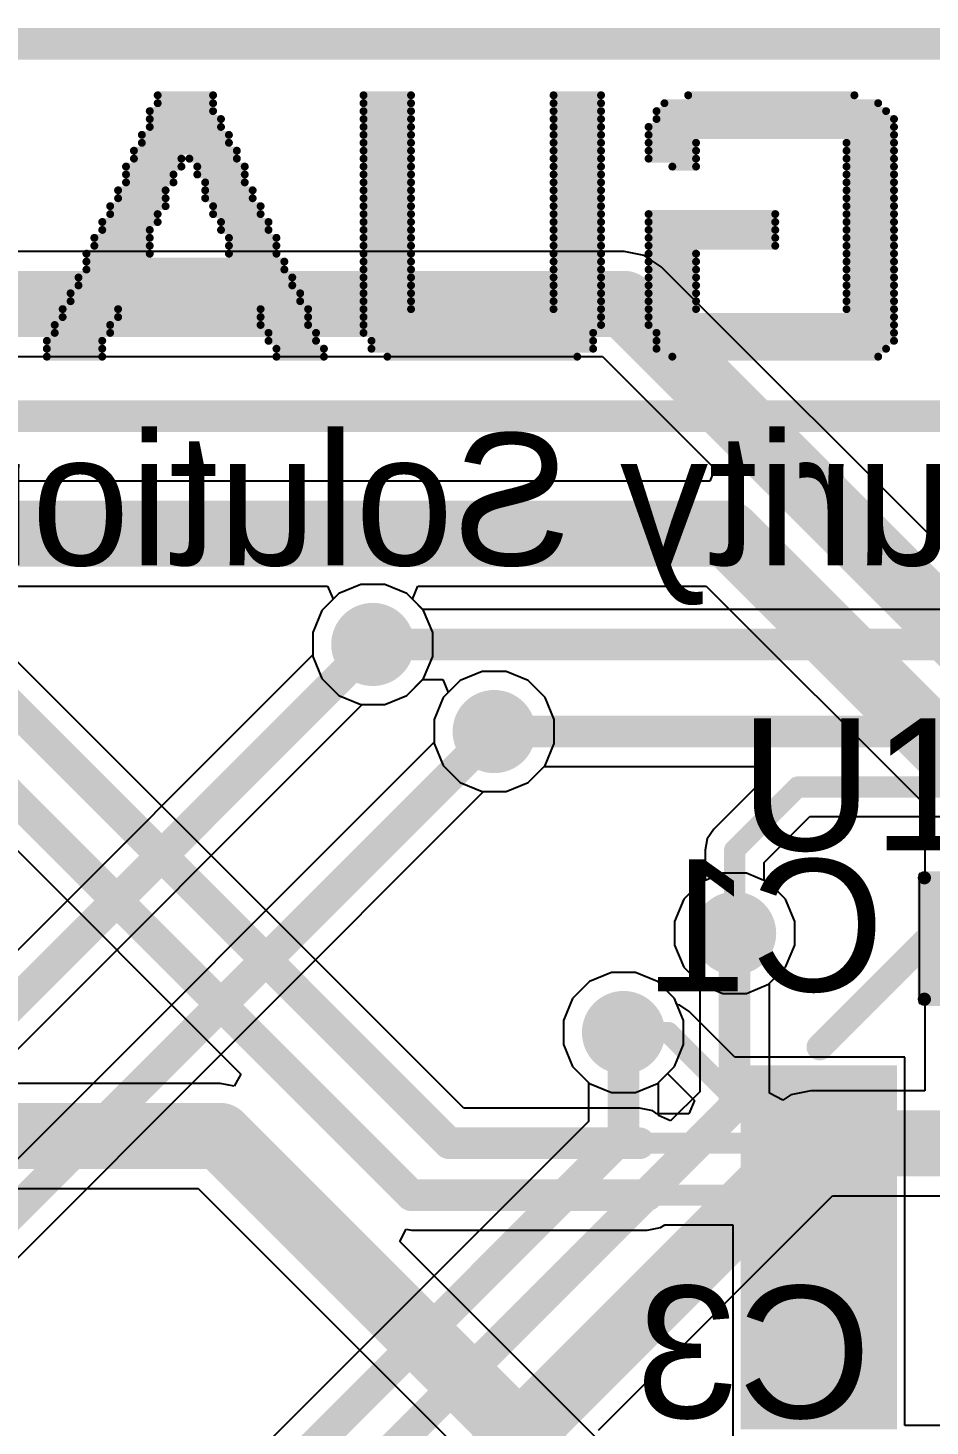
# Model space of a CAD drawing. Header units: millimetres. Extents: x -0.34 to 3.69, y -0.26 to 2.67.
# Drawn here: x 0.825 to 1.167, y 0.975 to 1.504 of the extents above; entities that cross this region are included whole.
import ezdxf

# ---------------------------------------------------------------- set-up
doc = ezdxf.new("R2010")
doc.units = ezdxf.units.MM
doc.header["$MEASUREMENT"] = 0
for name, color, linetype in [('BottomLayer', 5, 'Continuous'), ('BottomOverlay', 54, 'Continuous'), ('BottomPaste', 16, 'Continuous'), ('BottomSolder', 6, 'Continuous'), ('TopLayer', 1, 'Continuous'), ('TopOverlay', 2, 'Continuous'), ('TopPaste', 8, 'Continuous'), ('TopSolder', 216, 'Continuous'), ('ViaHoleLayer', 16, 'Continuous')]:
    doc.layers.add(name, color=color, linetype=linetype)
doc.styles.add('Agency FB', font='', dxfattribs={"height": 0.2})
doc.styles.add('Arial', font='', dxfattribs={"height": 0.2})
doc.styles.get('Agency FB').set_extended_font_data('Agency FB')
doc.styles.get('Arial').set_extended_font_data('Arial')

# ---------------------------------------------------------------- blocks, each defined once
blk = doc.blocks.new('STM32F070C6T6TR_43')
at = {"layer": 'TopLayer'}
for points in [[(-0.01575, 0.19094), (-0.00394, 0.19094), (-0.00394, 0.13976), (-0.01575, 0.13976)], [(0.00394, 0.19094), (0.01575, 0.19094), (0.01575, 0.13976), (0.00394, 0.13976)], [(0.02362, 0.19094), (0.03543, 0.19094), (0.03543, 0.13976), (0.02362, 0.13976)], [(0.04331, 0.19094), (0.05512, 0.19094), (0.05512, 0.13976), (0.04331, 0.13976)], [(0.06299, 0.19094), (0.0748, 0.19094), (0.0748, 0.13976), (0.06299, 0.13976)], [(0.08268, 0.19094), (0.09449, 0.19094), (0.09449, 0.13976), (0.08268, 0.13976)], [(0.10236, 0.19094), (0.11417, 0.19094), (0.11417, 0.13976), (0.10236, 0.13976)]]:
    blk.add_hatch(color=1, dxfattribs=at).paths.add_polyline_path(points)
at = {"layer": 'TopPaste'}
for points in [[(-0.01575, 0.19094), (-0.00394, 0.19094), (-0.00394, 0.13976), (-0.01575, 0.13976)], [(0.00394, 0.19094), (0.01575, 0.19094), (0.01575, 0.13976), (0.00394, 0.13976)], [(0.02362, 0.19094), (0.03543, 0.19094), (0.03543, 0.13976), (0.02362, 0.13976)], [(0.04331, 0.19094), (0.05512, 0.19094), (0.05512, 0.13976), (0.04331, 0.13976)], [(0.06299, 0.19094), (0.0748, 0.19094), (0.0748, 0.13976), (0.06299, 0.13976)], [(0.08268, 0.19094), (0.09449, 0.19094), (0.09449, 0.13976), (0.08268, 0.13976)], [(0.10236, 0.19094), (0.11417, 0.19094), (0.11417, 0.13976), (0.10236, 0.13976)]]:
    blk.add_hatch(color=8, dxfattribs=at).paths.add_polyline_path(points)
at = {"layer": 'TopSolder'}
for points in [[(-0.01975, 0.19494), (0.00006, 0.19494), (0.00006, 0.13576), (-0.01975, 0.13576)], [(-0.00006, 0.19494), (0.01975, 0.19494), (0.01975, 0.13576), (-0.00006, 0.13576)], [(0.01962, 0.19494), (0.03943, 0.19494), (0.03943, 0.13576), (0.01962, 0.13576)], [(0.03931, 0.19494), (0.05912, 0.19494), (0.05912, 0.13576), (0.03931, 0.13576)], [(0.05899, 0.19494), (0.0788, 0.19494), (0.0788, 0.13576), (0.05899, 0.13576)], [(0.07868, 0.19494), (0.09849, 0.19494), (0.09849, 0.13576), (0.07868, 0.13576)], [(0.09836, 0.19494), (0.11817, 0.19494), (0.11817, 0.13576), (0.09836, 0.13576)]]:
    blk.add_hatch(color=216, dxfattribs=at).paths.add_polyline_path(points)
at = {"layer": 'TopOverlay', "const_width": 0.01}
blk.add_lwpolyline([(0.125, 0.165), (0.165, 0.125)], dxfattribs=at)
at = {"layer": 'TopOverlay', "const_width": 0.005}
for points in [[(0.1225, 0.165, 1), (0.1275, 0.165, 1)], [(0.1625, 0.125, 1), (0.1675, 0.125, 1)]]:
    blk.add_lwpolyline(points, format="xyb", close=True, dxfattribs=at)
blk = doc.blocks.new('C__0603_B_67')
at = {"layer": 'BottomLayer'}
for points in [[(-0.015, 0.0175), (-0.015, -0.0175), (-0.045, -0.0175), (-0.045, 0.0175)], [(0.045, 0.0175), (0.045, -0.0175), (0.015, -0.0175), (0.015, 0.0175)]]:
    blk.add_hatch(color=5, dxfattribs=at).paths.add_polyline_path(points)
at = {"layer": 'BottomPaste'}
for points in [[(-0.015, 0.0175), (-0.015, -0.0175), (-0.045, -0.0175), (-0.045, 0.0175)], [(0.045, 0.0175), (0.045, -0.0175), (0.015, -0.0175), (0.015, 0.0175)]]:
    blk.add_hatch(color=16, dxfattribs=at).paths.add_polyline_path(points)
at = {"layer": 'BottomSolder'}
for points in [[(-0.011, 0.0215), (-0.011, -0.0215), (-0.049, -0.0215), (-0.049, 0.0215)], [(0.049, 0.0215), (0.049, -0.0215), (0.011, -0.0215), (0.011, 0.0215)]]:
    blk.add_hatch(color=6, dxfattribs=at).paths.add_polyline_path(points)
at = {"layer": 'BottomOverlay', "const_width": 0.005}
for points in [[(-0.05, 0.023), (-0.05, -0.023)], [(-0.016, 0.023), (-0.05, 0.023)], [(0.05, 0.023), (0.016, 0.023)], [(0.05, 0.023), (0.05, -0.023)], [(-0.016, -0.023), (-0.05, -0.023)], [(0.05, -0.023), (0.016, -0.023)]]:
    blk.add_lwpolyline(points, dxfattribs=at)
at = {"layer": 'BottomOverlay', "const_width": 0.0025}
for points in [[(-0.05125, 0.023, 1), (-0.04875, 0.023, 1)], [(-0.05125, 0.023, 1), (-0.04875, 0.023, 1)], [(-0.01725, 0.023, 1), (-0.01475, 0.023, 1)], [(0.01475, 0.023, 1), (0.01725, 0.023, 1)], [(0.04875, 0.023, 1), (0.05125, 0.023, 1)], [(0.04875, 0.023, 1), (0.05125, 0.023, 1)], [(-0.05125, -0.023, 1), (-0.04875, -0.023, 1)], [(-0.05125, -0.023, 1), (-0.04875, -0.023, 1)], [(-0.01725, -0.023, 1), (-0.01475, -0.023, 1)], [(0.01475, -0.023, 1), (0.01725, -0.023, 1)], [(0.04875, -0.023, 1), (0.05125, -0.023, 1)], [(0.04875, -0.023, 1), (0.05125, -0.023, 1)]]:
    blk.add_lwpolyline(points, format="xyb", close=True, dxfattribs=at)

msp = doc.modelspace()

# ---------------------------------------------------------------- hatches: boundary and pattern name
at = {"layer": 'BottomLayer'}
h = msp.add_hatch(color=5, dxfattribs=at)
edge = h.paths.add_edge_path()
edge.add_arc((0.956, 1.271), 0.01575, 0, 360)
h = msp.add_hatch(color=5, dxfattribs=at)
edge = h.paths.add_edge_path()
edge.add_arc((1.002, 1.238), 0.01575, 0, 360)
h = msp.add_hatch(color=5, dxfattribs=at)
edge = h.paths.add_edge_path()
edge.add_arc((1.09311, 1.16158), 0.01575, 0, 360)
h = msp.add_hatch(color=5, dxfattribs=at)
edge = h.paths.add_edge_path()
edge.add_arc((1.051, 1.124), 0.01575, 0, 360)
at = {"layer": 'TopLayer'}
h = msp.add_hatch(color=1, dxfattribs=at)
edge = h.paths.add_edge_path()
edge.add_arc((0.956, 1.271), 0.01575, 0, 360)
h = msp.add_hatch(color=1, dxfattribs=at)
edge = h.paths.add_edge_path()
edge.add_arc((1.002, 1.238), 0.01575, 0, 360)
h = msp.add_hatch(color=1, dxfattribs=at)
edge = h.paths.add_edge_path()
edge.add_arc((1.09311, 1.16158), 0.01575, 0, 360)
h = msp.add_hatch(color=1, dxfattribs=at)
edge = h.paths.add_edge_path()
edge.add_arc((1.051, 1.124), 0.01575, 0, 360)
at = {"layer": 'ViaHoleLayer'}
h = msp.add_hatch(color=16, dxfattribs=at)
edge = h.paths.add_edge_path()
edge.add_arc((0.956, 1.271), 0.00984, 0, 360)
h = msp.add_hatch(color=16, dxfattribs=at)
edge = h.paths.add_edge_path()
edge.add_arc((1.002, 1.238), 0.00984, 0, 360)
h = msp.add_hatch(color=16, dxfattribs=at)
edge = h.paths.add_edge_path()
edge.add_arc((1.09311, 1.16158), 0.00984, 0, 360)
h = msp.add_hatch(color=16, dxfattribs=at)
edge = h.paths.add_edge_path()
edge.add_arc((1.051, 1.124), 0.00984, 0, 360)

# ---------------------------------------------------------------- linework, layer by layer
at = {"layer": 'BottomLayer'}
for p, q in [((1.05125, 1.41988), (0.28124, 1.41988)), ((1.05886, 1.41837), (1.05125, 1.41988)), ((1.06531, 1.41406), (1.05886, 1.41837)), ((1.18875, 1.29063), (1.06531, 1.41406)), ((0.273, 1.38012), (1.04302, 1.38012)), ((1.04302, 1.38012), (1.08564, 1.3375)), ((1.08564, 1.3375), (1.08372, 1.33288)), ((1.08372, 1.33288), (0.64244, 1.33288)), ((0.64244, 1.29312), (0.93888, 1.29312)), ((0.93888, 1.29312), (0.94095, 1.28812)), ((0.97105, 1.28812), (0.97312, 1.29312)), ((0.97312, 1.29312), (1.08236, 1.29312)), ((1.08236, 1.29312), (1.16512, 1.21036)), ((0.94095, 1.28812), (0.93672, 1.28389)), ((0.97528, 1.28389), (0.97105, 1.28812)), ((0.93672, 1.28389), (0.93325, 1.27552)), ((0.97875, 1.27552), (0.97528, 1.28389)), ((0.93325, 1.27552), (0.93325, 1.267)), ((0.97875, 1.26648), (0.97875, 1.27552)), ((0.93325, 1.267), (0.67051, 1.00425)), ((0.97528, 1.25811), (0.97875, 1.26648)), ((0.99748, 1.26075), (0.98911, 1.25728)), ((1.00652, 1.26075), (0.99748, 1.26075)), ((1.01489, 1.25728), (1.00652, 1.26075)), ((0.96889, 1.25172), (0.97528, 1.25811)), ((0.98911, 1.25728), (0.98272, 1.25089)), ((1.02128, 1.25089), (1.01489, 1.25728)), ((0.96052, 1.24825), (0.96889, 1.25172)), ((0.98272, 1.25089), (0.97925, 1.24252)), ((1.02475, 1.24252), (1.02128, 1.25089)), ((0.68537, 0.98163), (0.952, 1.24825)), ((0.952, 1.24825), (0.96052, 1.24825)), ((0.97925, 1.24252), (0.97925, 1.234)), ((1.02475, 1.23348), (1.02475, 1.24252)), ((0.97925, 1.234), (0.72151, 0.97625)), ((1.02128, 1.22511), (1.02475, 1.23348)), ((1.01489, 1.21872), (1.02128, 1.22511)), ((1.00652, 1.21525), (1.01489, 1.21872)), ((0.73637, 0.95363), (0.998, 1.21525)), ((0.998, 1.21525), (1.00652, 1.21525)), ((1.16512, 1.21036), (1.16512, 1.18411)), ((1.08859, 1.18433), (1.08022, 1.18087)), ((1.09764, 1.18433), (1.08859, 1.18433)), ((1.106, 1.18087), (1.09764, 1.18433)), ((1.16512, 1.18411), (1.163, 1.18411)), ((1.163, 1.18411), (1.163, 1.13511)), ((1.08022, 1.18087), (1.07383, 1.17447)), ((1.1124, 1.17447), (1.106, 1.18087)), ((1.07383, 1.17447), (1.07036, 1.16611)), ((1.11586, 1.16611), (1.1124, 1.17447)), ((1.07036, 1.16611), (1.07036, 1.15706)), ((1.11586, 1.15706), (1.11586, 1.16611)), ((1.07036, 1.15706), (1.07383, 1.1487)), ((1.1124, 1.1487), (1.11586, 1.15706)), ((1.04648, 1.14675), (1.03811, 1.14328)), ((1.05552, 1.14675), (1.04648, 1.14675)), ((1.06389, 1.14328), (1.05552, 1.14675)), ((1.07383, 1.1487), (1.07986, 1.14267)), ((1.10636, 1.14267), (1.1124, 1.1487)), ((1.03811, 1.14328), (1.03172, 1.13689)), ((1.07028, 1.13689), (1.06389, 1.14328)), ((1.07986, 1.14267), (1.07986, 1.1016)), ((1.10636, 1.10102), (1.10636, 1.14267)), ((1.03172, 1.13689), (1.02825, 1.12852)), ((1.07375, 1.12852), (1.07028, 1.13689)), ((1.163, 1.13511), (1.16512, 1.13511)), ((1.16512, 1.13511), (1.16512, 1.10188)), ((1.02825, 1.12852), (1.02825, 1.11948)), ((1.07375, 1.11948), (1.07375, 1.12852)), ((1.02825, 1.11948), (1.03172, 1.11111)), ((1.07028, 1.11111), (1.07375, 1.11948)), ((1.03172, 1.11111), (1.03775, 1.10508)), ((1.06425, 1.10508), (1.07028, 1.11111)), ((1.03775, 1.10508), (1.03775, 1.09036)), ((1.06425, 1.09253), (1.06425, 1.10508)), ((1.07986, 1.1016), (1.06887, 1.09062)), ((1.122, 1.10188), (1.11439, 1.10037)), ((1.16512, 1.10188), (1.122, 1.10188)), ((1.11136, 1.09835), (1.10636, 1.10102)), ((1.11439, 1.10037), (1.11136, 1.09835)), ((1.06887, 1.09062), (1.06425, 1.09253)), ((1.03775, 1.09036), (0.76113, 0.81375)), ((1.04148, 0.97336), (1.13024, 1.06212)), ((1.13024, 1.06212), (1.18956, 1.06212))]:
    msp.add_line(p, q, dxfattribs=at)
for points, const_width in [([(0.273, 1.4), (1.05125, 1.4)], 0.025), ([(1.05125, 1.4), (1.245, 1.20625)], 0.025), ([(0.631, 1.313), (1.0906, 1.313)], 0.025), ([(1.0906, 1.313), (1.185, 1.2186)], 0.025), ([(0.676, 0.991), (0.956, 1.271)], 0.012), ([(0.727, 0.963), (1.002, 1.238)], 0.012), ([(1.09311, 1.09611), (1.09311, 1.16158)], 0.012), ([(1.051, 1.08487), (1.051, 1.124)], 0.012), ([(0.812, 0.815), (1.09311, 1.09611)], 0.012), ([(0.761, 0.79487), (1.051, 1.08487)], 0.012), ([(0.862, 0.822), (1.122, 1.082)], 0.025), ([(1.122, 1.082), (1.201, 1.082)], 0.025)]:
    msp.add_lwpolyline(points, dxfattribs=dict(at, const_width=const_width))
for points, const_width in [([(1.045, 1.4, 1), (1.0575, 1.4, 1)], 0.0125), ([(1.045, 1.4, 1), (1.0575, 1.4, 1)], 0.0125), ([(1.08435, 1.313, 1), (1.09685, 1.313, 1)], 0.0125), ([(1.08435, 1.313, 1), (1.09685, 1.313, 1)], 0.0125), ([(0.953, 1.271, 1), (0.959, 1.271, 1)], 0.006), ([(0.999, 1.238, 1), (1.005, 1.238, 1)], 0.006), ([(1.09011, 1.16158, 1), (1.09611, 1.16158, 1)], 0.006), ([(1.048, 1.124, 1), (1.054, 1.124, 1)], 0.006), ([(1.09011, 1.09611, 1), (1.09611, 1.09611, 1)], 0.006), ([(1.09011, 1.09611, 1), (1.09611, 1.09611, 1)], 0.006), ([(1.048, 1.08487, 1), (1.054, 1.08487, 1)], 0.006), ([(1.048, 1.08487, 1), (1.054, 1.08487, 1)], 0.006), ([(1.11575, 1.082, 1), (1.12825, 1.082, 1)], 0.0125), ([(1.11575, 1.082, 1), (1.12825, 1.082, 1)], 0.0125)]:
    msp.add_lwpolyline(points, format="xyb", close=True, dxfattribs=dict(at, const_width=const_width))
at = {"layer": 'BottomOverlay', "const_width": 0.003}
for points in [[(0.6075, 1.503), (1.2135, 1.503)], [(0.6075, 1.5), (1.2105, 1.5)], [(0.6075, 1.497), (1.2105, 1.497)], [(0.6075, 1.494), (1.2075, 1.494)], [(0.8745, 1.479), (0.8955, 1.479)], [(0.8745, 1.476), (0.8955, 1.476)], [(0.9525, 1.479), (0.9705, 1.479)], [(0.9525, 1.476), (0.9705, 1.476)], [(1.0245, 1.479), (1.0425, 1.479)], [(1.0245, 1.476), (1.0425, 1.476)], [(1.0665, 1.476), (1.1475, 1.476)], [(1.0755, 1.479), (1.1385, 1.479)], [(0.8715, 1.473), (0.8955, 1.473)], [(0.9525, 1.473), (0.9705, 1.473)], [(1.0245, 1.473), (1.0425, 1.473)], [(1.0635, 1.473), (1.1505, 1.473)], [(0.8715, 1.47), (0.8985, 1.47)], [(0.8715, 1.467), (0.8985, 1.467)], [(0.9525, 1.47), (0.9705, 1.47)], [(0.9525, 1.467), (0.9705, 1.467)], [(1.0245, 1.47), (1.0425, 1.47)], [(1.0245, 1.467), (1.0425, 1.467)], [(1.0605, 1.467), (1.1535, 1.467)], [(1.0635, 1.47), (1.1535, 1.47)], [(0.8685, 1.464), (0.9015, 1.464)], [(0.8685, 1.461), (0.9015, 1.461)], [(0.9525, 1.464), (0.9705, 1.464)], [(0.9525, 1.461), (0.9705, 1.461)], [(1.0245, 1.464), (1.0425, 1.464)], [(1.0245, 1.461), (1.0425, 1.461)], [(1.0605, 1.464), (1.1535, 1.464)], [(1.0605, 1.461), (1.0785, 1.461)], [(1.1355, 1.461), (1.1535, 1.461)], [(0.8655, 1.458), (0.9045, 1.458)], [(0.8655, 1.455), (0.8835, 1.455)], [(0.8865, 1.455), (0.9045, 1.455)], [(0.9525, 1.458), (0.9705, 1.458)], [(0.9525, 1.455), (0.9705, 1.455)], [(1.0245, 1.458), (1.0425, 1.458)], [(1.0245, 1.455), (1.0425, 1.455)], [(1.0605, 1.458), (1.0785, 1.458)], [(1.0605, 1.455), (1.0785, 1.455)], [(1.1355, 1.458), (1.1535, 1.458)], [(1.1355, 1.455), (1.1535, 1.455)], [(0.8625, 1.452), (0.8835, 1.452)], [(0.8895, 1.452), (0.9075, 1.452)], [(0.9525, 1.452), (0.9705, 1.452)], [(1.0245, 1.452), (1.0425, 1.452)], [(1.0695, 1.452), (1.0785, 1.452)], [(1.1355, 1.452), (1.1535, 1.452)], [(0.8625, 1.449), (0.8805, 1.449)], [(0.8625, 1.446), (0.8805, 1.446)], [(0.8895, 1.449), (0.9075, 1.449)], [(0.8925, 1.446), (0.9075, 1.446)], [(0.9525, 1.449), (0.9705, 1.449)], [(0.9525, 1.446), (0.9705, 1.446)], [(1.0245, 1.449), (1.0425, 1.449)], [(1.0245, 1.446), (1.0425, 1.446)], [(1.1355, 1.449), (1.1535, 1.449)], [(1.1355, 1.446), (1.1535, 1.446)], [(0.8595, 1.443), (0.8775, 1.443)], [(0.8595, 1.44), (0.8775, 1.44)], [(0.8925, 1.443), (0.9105, 1.443)], [(0.8925, 1.44), (0.9105, 1.44)], [(0.9525, 1.443), (0.9705, 1.443)], [(0.9525, 1.44), (0.9705, 1.44)], [(1.0245, 1.443), (1.0425, 1.443)], [(1.0245, 1.44), (1.0425, 1.44)], [(1.1355, 1.443), (1.1535, 1.443)], [(1.1355, 1.44), (1.1535, 1.44)], [(0.8565, 1.437), (0.8775, 1.437)], [(0.8565, 1.434), (0.8745, 1.434)], [(0.8955, 1.437), (0.9135, 1.437)], [(0.8955, 1.434), (0.9135, 1.434)], [(0.9525, 1.437), (0.9705, 1.437)], [(0.9525, 1.434), (0.9705, 1.434)], [(1.0245, 1.437), (1.0425, 1.437)], [(1.0245, 1.434), (1.0425, 1.434)], [(1.0605, 1.434), (1.1085, 1.434)], [(1.1355, 1.437), (1.1535, 1.437)], [(1.1355, 1.434), (1.1535, 1.434)], [(0.8535, 1.431), (0.8745, 1.431)], [(0.8985, 1.431), (0.9165, 1.431)], [(0.9525, 1.431), (0.9705, 1.431)], [(1.0245, 1.431), (1.0425, 1.431)], [(1.0605, 1.431), (1.1085, 1.431)], [(1.1355, 1.431), (1.1535, 1.431)], [(0.8505, 1.425), (0.8715, 1.425)], [(0.8535, 1.428), (0.8715, 1.428)], [(0.8985, 1.428), (0.9165, 1.428)], [(0.9015, 1.425), (0.9195, 1.425)], [(0.9525, 1.428), (0.9705, 1.428)], [(0.9525, 1.425), (0.9705, 1.425)], [(1.0245, 1.428), (1.0425, 1.428)], [(1.0245, 1.425), (1.0425, 1.425)], [(1.0605, 1.428), (1.1085, 1.428)], [(1.0605, 1.425), (1.1085, 1.425)], [(1.1355, 1.428), (1.1535, 1.428)], [(1.1355, 1.425), (1.1535, 1.425)], [(0.8475, 1.419), (0.8715, 1.419)], [(0.8505, 1.422), (0.8715, 1.422)], [(0.9015, 1.422), (0.9195, 1.422)], [(0.9015, 1.419), (0.9195, 1.419)], [(0.9525, 1.422), (0.9705, 1.422)], [(0.9525, 1.419), (0.9705, 1.419)], [(1.0245, 1.422), (1.0425, 1.422)], [(1.0245, 1.419), (1.0425, 1.419)], [(1.0605, 1.422), (1.1085, 1.422)], [(1.0605, 1.419), (1.0785, 1.419)], [(1.1355, 1.422), (1.1535, 1.422)], [(1.1355, 1.419), (1.1535, 1.419)], [(0.8475, 1.416), (0.9225, 1.416)], [(0.8475, 1.413), (0.9225, 1.413)], [(0.9525, 1.416), (0.9705, 1.416)], [(0.9525, 1.413), (0.9705, 1.413)], [(1.0245, 1.416), (1.0425, 1.416)], [(1.0245, 1.413), (1.0425, 1.413)], [(1.0605, 1.416), (1.0785, 1.416)], [(1.0605, 1.413), (1.0785, 1.413)], [(1.1355, 1.416), (1.1535, 1.416)], [(1.1355, 1.413), (1.1535, 1.413)], [(0.8445, 1.41), (0.9255, 1.41)], [(0.9525, 1.41), (0.9705, 1.41)], [(1.0245, 1.41), (1.0425, 1.41)], [(1.0605, 1.41), (1.0785, 1.41)], [(1.1355, 1.41), (1.1535, 1.41)], [(0.8415, 1.404), (0.9285, 1.404)], [(0.8445, 1.407), (0.9255, 1.407)], [(0.9525, 1.407), (0.9705, 1.407)], [(0.9525, 1.404), (0.9705, 1.404)], [(1.0245, 1.407), (1.0425, 1.407)], [(1.0245, 1.404), (1.0425, 1.404)], [(1.0605, 1.407), (1.0785, 1.407)], [(1.0605, 1.404), (1.0785, 1.404)], [(1.1355, 1.407), (1.1535, 1.407)], [(1.1355, 1.404), (1.1535, 1.404)], [(0.8385, 1.398), (0.8595, 1.398)], [(0.8415, 1.401), (0.9285, 1.401)], [(0.9135, 1.398), (0.9315, 1.398)], [(0.9525, 1.401), (0.9705, 1.401)], [(0.9525, 1.398), (0.9705, 1.398)], [(1.0245, 1.401), (1.0425, 1.401)], [(1.0245, 1.398), (1.0425, 1.398)], [(1.0605, 1.401), (1.0785, 1.401)], [(1.0605, 1.398), (1.0785, 1.398)], [(1.1355, 1.401), (1.1535, 1.401)], [(1.1355, 1.398), (1.1535, 1.398)], [(0.8355, 1.392), (0.8565, 1.392)], [(0.8385, 1.395), (0.8595, 1.395)], [(0.9135, 1.395), (0.9315, 1.395)], [(0.9135, 1.392), (0.9315, 1.392)], [(0.9525, 1.395), (1.0425, 1.395)], [(0.9525, 1.392), (1.0425, 1.392)], [(1.0605, 1.395), (1.1535, 1.395)], [(1.0605, 1.392), (1.1535, 1.392)], [(0.8325, 1.386), (0.8535, 1.386)], [(0.8355, 1.389), (0.8565, 1.389)], [(0.9165, 1.389), (0.9345, 1.389)], [(0.9165, 1.386), (0.9345, 1.386)], [(0.9525, 1.389), (1.0395, 1.389)], [(0.9555, 1.386), (1.0395, 1.386)], [(1.0635, 1.389), (1.1535, 1.389)], [(1.0635, 1.386), (1.1535, 1.386)], [(0.8325, 1.383), (0.8535, 1.383)], [(0.9195, 1.383), (0.9375, 1.383)], [(0.9555, 1.383), (1.0395, 1.383)], [(1.0635, 1.383), (1.1505, 1.383)], [(0.8325, 1.38), (0.8535, 1.38)], [(0.9195, 1.38), (0.9375, 1.38)], [(0.9615, 1.38), (1.0335, 1.38)], [(1.0695, 1.38), (1.1475, 1.38)], [(0.6075, 1.362), (1.2495, 1.362)], [(0.6075, 1.359), (1.2555, 1.359)], [(0.6075, 1.356), (1.2585, 1.356)], [(0.6075, 1.353), (1.2645, 1.353)]]:
    msp.add_lwpolyline(points, dxfattribs=at)
at = {"layer": 'BottomOverlay', "const_width": 0.0015}
for points in [[(0.87375, 1.479, 1), (0.87525, 1.479, 1)], [(0.87375, 1.476, 1), (0.87525, 1.476, 1)], [(0.89475, 1.479, 1), (0.89625, 1.479, 1)], [(0.89475, 1.476, 1), (0.89625, 1.476, 1)], [(0.95175, 1.479, 1), (0.95325, 1.479, 1)], [(0.95175, 1.476, 1), (0.95325, 1.476, 1)], [(0.96975, 1.479, 1), (0.97125, 1.479, 1)], [(0.96975, 1.476, 1), (0.97125, 1.476, 1)], [(1.02375, 1.479, 1), (1.02525, 1.479, 1)], [(1.02375, 1.476, 1), (1.02525, 1.476, 1)], [(1.04175, 1.479, 1), (1.04325, 1.479, 1)], [(1.04175, 1.476, 1), (1.04325, 1.476, 1)], [(1.06575, 1.476, 1), (1.06725, 1.476, 1)], [(1.07475, 1.479, 1), (1.07625, 1.479, 1)], [(1.13775, 1.479, 1), (1.13925, 1.479, 1)], [(1.14675, 1.476, 1), (1.14825, 1.476, 1)], [(0.87075, 1.473, 1), (0.87225, 1.473, 1)], [(0.89475, 1.473, 1), (0.89625, 1.473, 1)], [(0.95175, 1.473, 1), (0.95325, 1.473, 1)], [(0.96975, 1.473, 1), (0.97125, 1.473, 1)], [(1.02375, 1.473, 1), (1.02525, 1.473, 1)], [(1.04175, 1.473, 1), (1.04325, 1.473, 1)], [(1.06275, 1.473, 1), (1.06425, 1.473, 1)], [(1.14975, 1.473, 1), (1.15125, 1.473, 1)], [(0.87075, 1.47, 1), (0.87225, 1.47, 1)], [(0.87075, 1.467, 1), (0.87225, 1.467, 1)], [(0.89775, 1.47, 1), (0.89925, 1.47, 1)], [(0.89775, 1.467, 1), (0.89925, 1.467, 1)], [(0.95175, 1.47, 1), (0.95325, 1.47, 1)], [(0.95175, 1.467, 1), (0.95325, 1.467, 1)], [(0.96975, 1.47, 1), (0.97125, 1.47, 1)], [(0.96975, 1.467, 1), (0.97125, 1.467, 1)], [(1.02375, 1.47, 1), (1.02525, 1.47, 1)], [(1.02375, 1.467, 1), (1.02525, 1.467, 1)], [(1.04175, 1.47, 1), (1.04325, 1.47, 1)], [(1.04175, 1.467, 1), (1.04325, 1.467, 1)], [(1.05975, 1.467, 1), (1.06125, 1.467, 1)], [(1.06275, 1.47, 1), (1.06425, 1.47, 1)], [(1.15275, 1.47, 1), (1.15425, 1.47, 1)], [(1.15275, 1.467, 1), (1.15425, 1.467, 1)], [(0.86775, 1.464, 1), (0.86925, 1.464, 1)], [(0.86775, 1.461, 1), (0.86925, 1.461, 1)], [(0.90075, 1.464, 1), (0.90225, 1.464, 1)], [(0.90075, 1.461, 1), (0.90225, 1.461, 1)], [(0.95175, 1.464, 1), (0.95325, 1.464, 1)], [(0.95175, 1.461, 1), (0.95325, 1.461, 1)], [(0.96975, 1.464, 1), (0.97125, 1.464, 1)], [(0.96975, 1.461, 1), (0.97125, 1.461, 1)], [(1.02375, 1.464, 1), (1.02525, 1.464, 1)], [(1.02375, 1.461, 1), (1.02525, 1.461, 1)], [(1.04175, 1.464, 1), (1.04325, 1.464, 1)], [(1.04175, 1.461, 1), (1.04325, 1.461, 1)], [(1.05975, 1.464, 1), (1.06125, 1.464, 1)], [(1.05975, 1.461, 1), (1.06125, 1.461, 1)], [(1.07775, 1.461, 1), (1.07925, 1.461, 1)], [(1.13475, 1.461, 1), (1.13625, 1.461, 1)], [(1.15275, 1.464, 1), (1.15425, 1.464, 1)], [(1.15275, 1.461, 1), (1.15425, 1.461, 1)], [(0.86475, 1.458, 1), (0.86625, 1.458, 1)], [(0.86475, 1.455, 1), (0.86625, 1.455, 1)], [(0.88275, 1.455, 1), (0.88425, 1.455, 1)], [(0.88575, 1.455, 1), (0.88725, 1.455, 1)], [(0.90375, 1.458, 1), (0.90525, 1.458, 1)], [(0.90375, 1.455, 1), (0.90525, 1.455, 1)], [(0.95175, 1.458, 1), (0.95325, 1.458, 1)], [(0.95175, 1.455, 1), (0.95325, 1.455, 1)], [(0.96975, 1.458, 1), (0.97125, 1.458, 1)], [(0.96975, 1.455, 1), (0.97125, 1.455, 1)], [(1.02375, 1.458, 1), (1.02525, 1.458, 1)], [(1.02375, 1.455, 1), (1.02525, 1.455, 1)], [(1.04175, 1.458, 1), (1.04325, 1.458, 1)], [(1.04175, 1.455, 1), (1.04325, 1.455, 1)], [(1.05975, 1.458, 1), (1.06125, 1.458, 1)], [(1.05975, 1.455, 1), (1.06125, 1.455, 1)], [(1.07775, 1.458, 1), (1.07925, 1.458, 1)], [(1.07775, 1.455, 1), (1.07925, 1.455, 1)], [(1.13475, 1.458, 1), (1.13625, 1.458, 1)], [(1.13475, 1.455, 1), (1.13625, 1.455, 1)], [(1.15275, 1.458, 1), (1.15425, 1.458, 1)], [(1.15275, 1.455, 1), (1.15425, 1.455, 1)], [(0.86175, 1.452, 1), (0.86325, 1.452, 1)], [(0.88275, 1.452, 1), (0.88425, 1.452, 1)], [(0.88875, 1.452, 1), (0.89025, 1.452, 1)], [(0.90675, 1.452, 1), (0.90825, 1.452, 1)], [(0.95175, 1.452, 1), (0.95325, 1.452, 1)], [(0.96975, 1.452, 1), (0.97125, 1.452, 1)], [(1.02375, 1.452, 1), (1.02525, 1.452, 1)], [(1.04175, 1.452, 1), (1.04325, 1.452, 1)], [(1.06875, 1.452, 1), (1.07025, 1.452, 1)], [(1.07775, 1.452, 1), (1.07925, 1.452, 1)], [(1.13475, 1.452, 1), (1.13625, 1.452, 1)], [(1.15275, 1.452, 1), (1.15425, 1.452, 1)], [(0.86175, 1.449, 1), (0.86325, 1.449, 1)], [(0.86175, 1.446, 1), (0.86325, 1.446, 1)], [(0.87975, 1.449, 1), (0.88125, 1.449, 1)], [(0.87975, 1.446, 1), (0.88125, 1.446, 1)], [(0.88875, 1.449, 1), (0.89025, 1.449, 1)], [(0.89175, 1.446, 1), (0.89325, 1.446, 1)], [(0.90675, 1.449, 1), (0.90825, 1.449, 1)], [(0.90675, 1.446, 1), (0.90825, 1.446, 1)], [(0.95175, 1.449, 1), (0.95325, 1.449, 1)], [(0.95175, 1.446, 1), (0.95325, 1.446, 1)], [(0.96975, 1.449, 1), (0.97125, 1.449, 1)], [(0.96975, 1.446, 1), (0.97125, 1.446, 1)], [(1.02375, 1.449, 1), (1.02525, 1.449, 1)], [(1.02375, 1.446, 1), (1.02525, 1.446, 1)], [(1.04175, 1.449, 1), (1.04325, 1.449, 1)], [(1.04175, 1.446, 1), (1.04325, 1.446, 1)], [(1.13475, 1.449, 1), (1.13625, 1.449, 1)], [(1.13475, 1.446, 1), (1.13625, 1.446, 1)], [(1.15275, 1.449, 1), (1.15425, 1.449, 1)], [(1.15275, 1.446, 1), (1.15425, 1.446, 1)], [(0.85875, 1.443, 1), (0.86025, 1.443, 1)], [(0.85875, 1.44, 1), (0.86025, 1.44, 1)], [(0.87675, 1.443, 1), (0.87825, 1.443, 1)], [(0.87675, 1.44, 1), (0.87825, 1.44, 1)], [(0.89175, 1.443, 1), (0.89325, 1.443, 1)], [(0.89175, 1.44, 1), (0.89325, 1.44, 1)], [(0.90975, 1.443, 1), (0.91125, 1.443, 1)], [(0.90975, 1.44, 1), (0.91125, 1.44, 1)], [(0.95175, 1.443, 1), (0.95325, 1.443, 1)], [(0.95175, 1.44, 1), (0.95325, 1.44, 1)], [(0.96975, 1.443, 1), (0.97125, 1.443, 1)], [(0.96975, 1.44, 1), (0.97125, 1.44, 1)], [(1.02375, 1.443, 1), (1.02525, 1.443, 1)], [(1.02375, 1.44, 1), (1.02525, 1.44, 1)], [(1.04175, 1.443, 1), (1.04325, 1.443, 1)], [(1.04175, 1.44, 1), (1.04325, 1.44, 1)], [(1.13475, 1.443, 1), (1.13625, 1.443, 1)], [(1.13475, 1.44, 1), (1.13625, 1.44, 1)], [(1.15275, 1.443, 1), (1.15425, 1.443, 1)], [(1.15275, 1.44, 1), (1.15425, 1.44, 1)], [(0.85575, 1.437, 1), (0.85725, 1.437, 1)], [(0.85575, 1.434, 1), (0.85725, 1.434, 1)], [(0.87375, 1.434, 1), (0.87525, 1.434, 1)], [(0.87675, 1.437, 1), (0.87825, 1.437, 1)], [(0.89475, 1.437, 1), (0.89625, 1.437, 1)], [(0.89475, 1.434, 1), (0.89625, 1.434, 1)], [(0.91275, 1.437, 1), (0.91425, 1.437, 1)], [(0.91275, 1.434, 1), (0.91425, 1.434, 1)], [(0.95175, 1.437, 1), (0.95325, 1.437, 1)], [(0.95175, 1.434, 1), (0.95325, 1.434, 1)], [(0.96975, 1.437, 1), (0.97125, 1.437, 1)], [(0.96975, 1.434, 1), (0.97125, 1.434, 1)], [(1.02375, 1.437, 1), (1.02525, 1.437, 1)], [(1.02375, 1.434, 1), (1.02525, 1.434, 1)], [(1.04175, 1.437, 1), (1.04325, 1.437, 1)], [(1.04175, 1.434, 1), (1.04325, 1.434, 1)], [(1.05975, 1.434, 1), (1.06125, 1.434, 1)], [(1.10775, 1.434, 1), (1.10925, 1.434, 1)], [(1.13475, 1.437, 1), (1.13625, 1.437, 1)], [(1.13475, 1.434, 1), (1.13625, 1.434, 1)], [(1.15275, 1.437, 1), (1.15425, 1.437, 1)], [(1.15275, 1.434, 1), (1.15425, 1.434, 1)], [(0.85275, 1.431, 1), (0.85425, 1.431, 1)], [(0.87375, 1.431, 1), (0.87525, 1.431, 1)], [(0.89775, 1.431, 1), (0.89925, 1.431, 1)], [(0.91575, 1.431, 1), (0.91725, 1.431, 1)], [(0.95175, 1.431, 1), (0.95325, 1.431, 1)], [(0.96975, 1.431, 1), (0.97125, 1.431, 1)], [(1.02375, 1.431, 1), (1.02525, 1.431, 1)], [(1.04175, 1.431, 1), (1.04325, 1.431, 1)], [(1.05975, 1.431, 1), (1.06125, 1.431, 1)], [(1.10775, 1.431, 1), (1.10925, 1.431, 1)], [(1.13475, 1.431, 1), (1.13625, 1.431, 1)], [(1.15275, 1.431, 1), (1.15425, 1.431, 1)], [(0.84975, 1.425, 1), (0.85125, 1.425, 1)], [(0.85275, 1.428, 1), (0.85425, 1.428, 1)], [(0.87075, 1.428, 1), (0.87225, 1.428, 1)], [(0.87075, 1.425, 1), (0.87225, 1.425, 1)], [(0.89775, 1.428, 1), (0.89925, 1.428, 1)], [(0.90075, 1.425, 1), (0.90225, 1.425, 1)], [(0.91575, 1.428, 1), (0.91725, 1.428, 1)], [(0.91875, 1.425, 1), (0.92025, 1.425, 1)], [(0.95175, 1.428, 1), (0.95325, 1.428, 1)], [(0.95175, 1.425, 1), (0.95325, 1.425, 1)], [(0.96975, 1.428, 1), (0.97125, 1.428, 1)], [(0.96975, 1.425, 1), (0.97125, 1.425, 1)], [(1.02375, 1.428, 1), (1.02525, 1.428, 1)], [(1.02375, 1.425, 1), (1.02525, 1.425, 1)], [(1.04175, 1.428, 1), (1.04325, 1.428, 1)], [(1.04175, 1.425, 1), (1.04325, 1.425, 1)], [(1.05975, 1.428, 1), (1.06125, 1.428, 1)], [(1.05975, 1.425, 1), (1.06125, 1.425, 1)], [(1.10775, 1.428, 1), (1.10925, 1.428, 1)], [(1.10775, 1.425, 1), (1.10925, 1.425, 1)], [(1.13475, 1.428, 1), (1.13625, 1.428, 1)], [(1.13475, 1.425, 1), (1.13625, 1.425, 1)], [(1.15275, 1.428, 1), (1.15425, 1.428, 1)], [(1.15275, 1.425, 1), (1.15425, 1.425, 1)], [(0.84675, 1.419, 1), (0.84825, 1.419, 1)], [(0.84975, 1.422, 1), (0.85125, 1.422, 1)], [(0.87075, 1.422, 1), (0.87225, 1.422, 1)], [(0.87075, 1.419, 1), (0.87225, 1.419, 1)], [(0.90075, 1.422, 1), (0.90225, 1.422, 1)], [(0.90075, 1.419, 1), (0.90225, 1.419, 1)], [(0.91875, 1.422, 1), (0.92025, 1.422, 1)], [(0.91875, 1.419, 1), (0.92025, 1.419, 1)], [(0.95175, 1.422, 1), (0.95325, 1.422, 1)], [(0.95175, 1.419, 1), (0.95325, 1.419, 1)], [(0.96975, 1.422, 1), (0.97125, 1.422, 1)], [(0.96975, 1.419, 1), (0.97125, 1.419, 1)], [(1.02375, 1.422, 1), (1.02525, 1.422, 1)], [(1.02375, 1.419, 1), (1.02525, 1.419, 1)], [(1.04175, 1.422, 1), (1.04325, 1.422, 1)], [(1.04175, 1.419, 1), (1.04325, 1.419, 1)], [(1.05975, 1.422, 1), (1.06125, 1.422, 1)], [(1.05975, 1.419, 1), (1.06125, 1.419, 1)], [(1.07775, 1.419, 1), (1.07925, 1.419, 1)], [(1.10775, 1.422, 1), (1.10925, 1.422, 1)], [(1.13475, 1.422, 1), (1.13625, 1.422, 1)], [(1.13475, 1.419, 1), (1.13625, 1.419, 1)], [(1.15275, 1.422, 1), (1.15425, 1.422, 1)], [(1.15275, 1.419, 1), (1.15425, 1.419, 1)], [(0.84675, 1.416, 1), (0.84825, 1.416, 1)], [(0.84675, 1.413, 1), (0.84825, 1.413, 1)], [(0.92175, 1.416, 1), (0.92325, 1.416, 1)], [(0.92175, 1.413, 1), (0.92325, 1.413, 1)], [(0.95175, 1.416, 1), (0.95325, 1.416, 1)], [(0.95175, 1.413, 1), (0.95325, 1.413, 1)], [(0.96975, 1.416, 1), (0.97125, 1.416, 1)], [(0.96975, 1.413, 1), (0.97125, 1.413, 1)], [(1.02375, 1.416, 1), (1.02525, 1.416, 1)], [(1.02375, 1.413, 1), (1.02525, 1.413, 1)], [(1.04175, 1.416, 1), (1.04325, 1.416, 1)], [(1.04175, 1.413, 1), (1.04325, 1.413, 1)], [(1.05975, 1.416, 1), (1.06125, 1.416, 1)], [(1.05975, 1.413, 1), (1.06125, 1.413, 1)], [(1.07775, 1.416, 1), (1.07925, 1.416, 1)], [(1.07775, 1.413, 1), (1.07925, 1.413, 1)], [(1.13475, 1.416, 1), (1.13625, 1.416, 1)], [(1.13475, 1.413, 1), (1.13625, 1.413, 1)], [(1.15275, 1.416, 1), (1.15425, 1.416, 1)], [(1.15275, 1.413, 1), (1.15425, 1.413, 1)], [(0.84375, 1.41, 1), (0.84525, 1.41, 1)], [(0.92475, 1.41, 1), (0.92625, 1.41, 1)], [(0.95175, 1.41, 1), (0.95325, 1.41, 1)], [(0.96975, 1.41, 1), (0.97125, 1.41, 1)], [(1.02375, 1.41, 1), (1.02525, 1.41, 1)], [(1.04175, 1.41, 1), (1.04325, 1.41, 1)], [(1.05975, 1.41, 1), (1.06125, 1.41, 1)], [(1.07775, 1.41, 1), (1.07925, 1.41, 1)], [(1.13475, 1.41, 1), (1.13625, 1.41, 1)], [(1.15275, 1.41, 1), (1.15425, 1.41, 1)], [(0.84075, 1.404, 1), (0.84225, 1.404, 1)], [(0.84375, 1.407, 1), (0.84525, 1.407, 1)], [(0.92475, 1.407, 1), (0.92625, 1.407, 1)], [(0.92775, 1.404, 1), (0.92925, 1.404, 1)], [(0.95175, 1.407, 1), (0.95325, 1.407, 1)], [(0.95175, 1.404, 1), (0.95325, 1.404, 1)], [(0.96975, 1.407, 1), (0.97125, 1.407, 1)], [(0.96975, 1.404, 1), (0.97125, 1.404, 1)], [(1.02375, 1.407, 1), (1.02525, 1.407, 1)], [(1.02375, 1.404, 1), (1.02525, 1.404, 1)], [(1.04175, 1.407, 1), (1.04325, 1.407, 1)], [(1.04175, 1.404, 1), (1.04325, 1.404, 1)], [(1.05975, 1.407, 1), (1.06125, 1.407, 1)], [(1.05975, 1.404, 1), (1.06125, 1.404, 1)], [(1.07775, 1.407, 1), (1.07925, 1.407, 1)], [(1.07775, 1.404, 1), (1.07925, 1.404, 1)], [(1.13475, 1.407, 1), (1.13625, 1.407, 1)], [(1.13475, 1.404, 1), (1.13625, 1.404, 1)], [(1.15275, 1.407, 1), (1.15425, 1.407, 1)], [(1.15275, 1.404, 1), (1.15425, 1.404, 1)], [(0.83775, 1.398, 1), (0.83925, 1.398, 1)], [(0.84075, 1.401, 1), (0.84225, 1.401, 1)], [(0.85875, 1.398, 1), (0.86025, 1.398, 1)], [(0.91275, 1.398, 1), (0.91425, 1.398, 1)], [(0.92775, 1.401, 1), (0.92925, 1.401, 1)], [(0.93075, 1.398, 1), (0.93225, 1.398, 1)], [(0.95175, 1.401, 1), (0.95325, 1.401, 1)], [(0.95175, 1.398, 1), (0.95325, 1.398, 1)], [(0.96975, 1.401, 1), (0.97125, 1.401, 1)], [(0.96975, 1.398, 1), (0.97125, 1.398, 1)], [(1.02375, 1.401, 1), (1.02525, 1.401, 1)], [(1.02375, 1.398, 1), (1.02525, 1.398, 1)], [(1.04175, 1.401, 1), (1.04325, 1.401, 1)], [(1.04175, 1.398, 1), (1.04325, 1.398, 1)], [(1.05975, 1.401, 1), (1.06125, 1.401, 1)], [(1.05975, 1.398, 1), (1.06125, 1.398, 1)], [(1.07775, 1.401, 1), (1.07925, 1.401, 1)], [(1.07775, 1.398, 1), (1.07925, 1.398, 1)], [(1.13475, 1.401, 1), (1.13625, 1.401, 1)], [(1.13475, 1.398, 1), (1.13625, 1.398, 1)], [(1.15275, 1.401, 1), (1.15425, 1.401, 1)], [(1.15275, 1.398, 1), (1.15425, 1.398, 1)], [(0.83475, 1.392, 1), (0.83625, 1.392, 1)], [(0.83775, 1.395, 1), (0.83925, 1.395, 1)], [(0.85575, 1.392, 1), (0.85725, 1.392, 1)], [(0.85875, 1.395, 1), (0.86025, 1.395, 1)], [(0.91275, 1.395, 1), (0.91425, 1.395, 1)], [(0.91275, 1.392, 1), (0.91425, 1.392, 1)], [(0.93075, 1.395, 1), (0.93225, 1.395, 1)], [(0.93075, 1.392, 1), (0.93225, 1.392, 1)], [(0.95175, 1.395, 1), (0.95325, 1.395, 1)], [(0.95175, 1.392, 1), (0.95325, 1.392, 1)], [(1.04175, 1.395, 1), (1.04325, 1.395, 1)], [(1.04175, 1.392, 1), (1.04325, 1.392, 1)], [(1.05975, 1.395, 1), (1.06125, 1.395, 1)], [(1.05975, 1.392, 1), (1.06125, 1.392, 1)], [(1.15275, 1.395, 1), (1.15425, 1.395, 1)], [(1.15275, 1.392, 1), (1.15425, 1.392, 1)], [(0.83175, 1.386, 1), (0.83325, 1.386, 1)], [(0.83475, 1.389, 1), (0.83625, 1.389, 1)], [(0.85275, 1.386, 1), (0.85425, 1.386, 1)], [(0.85575, 1.389, 1), (0.85725, 1.389, 1)], [(0.91575, 1.389, 1), (0.91725, 1.389, 1)], [(0.91575, 1.386, 1), (0.91725, 1.386, 1)], [(0.93375, 1.389, 1), (0.93525, 1.389, 1)], [(0.93375, 1.386, 1), (0.93525, 1.386, 1)], [(0.95175, 1.389, 1), (0.95325, 1.389, 1)], [(0.95475, 1.386, 1), (0.95625, 1.386, 1)], [(1.03875, 1.389, 1), (1.04025, 1.389, 1)], [(1.03875, 1.386, 1), (1.04025, 1.386, 1)], [(1.06275, 1.389, 1), (1.06425, 1.389, 1)], [(1.06275, 1.386, 1), (1.06425, 1.386, 1)], [(1.15275, 1.389, 1), (1.15425, 1.389, 1)], [(1.15275, 1.386, 1), (1.15425, 1.386, 1)], [(0.83175, 1.383, 1), (0.83325, 1.383, 1)], [(0.85275, 1.383, 1), (0.85425, 1.383, 1)], [(0.91875, 1.383, 1), (0.92025, 1.383, 1)], [(0.93675, 1.383, 1), (0.93825, 1.383, 1)], [(0.95475, 1.383, 1), (0.95625, 1.383, 1)], [(1.03875, 1.383, 1), (1.04025, 1.383, 1)], [(1.06275, 1.383, 1), (1.06425, 1.383, 1)], [(1.14975, 1.383, 1), (1.15125, 1.383, 1)], [(0.83175, 1.38, 1), (0.83325, 1.38, 1)], [(0.85275, 1.38, 1), (0.85425, 1.38, 1)], [(0.91875, 1.38, 1), (0.92025, 1.38, 1)], [(0.93675, 1.38, 1), (0.93825, 1.38, 1)], [(0.96075, 1.38, 1), (0.96225, 1.38, 1)], [(1.03275, 1.38, 1), (1.03425, 1.38, 1)], [(1.06875, 1.38, 1), (1.07025, 1.38, 1)], [(1.14675, 1.38, 1), (1.14825, 1.38, 1)]]:
    msp.add_lwpolyline(points, format="xyb", close=True, dxfattribs=at)
at = {"layer": 'TopLayer'}
for p, q in [((0.99044, 1.09531), (0.78525, 1.30049)), ((0.95148, 1.29375), (0.94311, 1.29028)), ((0.96052, 1.29375), (0.95148, 1.29375)), ((0.96889, 1.29028), (0.96052, 1.29375)), ((0.94311, 1.29028), (0.93672, 1.28389)), ((0.97492, 1.28425), (0.96889, 1.29028)), ((0.93672, 1.28389), (0.93325, 1.27552)), ((1.224, 1.28425), (0.97492, 1.28425)), ((0.74063, 1.27363), (0.90596, 1.10829)), ((0.93325, 1.27552), (0.93325, 1.26648)), ((0.93325, 1.26648), (0.93672, 1.25811)), ((0.93672, 1.25811), (0.94311, 1.25172)), ((0.96889, 1.25172), (0.97492, 1.25775)), ((0.97492, 1.25775), (0.9825, 1.25775)), ((0.9825, 1.25775), (0.98457, 1.25275)), ((0.94311, 1.25172), (0.95148, 1.24825)), ((0.96052, 1.24825), (0.96889, 1.25172)), ((0.98272, 1.25089), (0.97925, 1.24252)), ((0.98457, 1.25275), (0.98272, 1.25089)), ((0.95148, 1.24825), (0.96052, 1.24825)), ((0.97925, 1.24252), (0.97925, 1.23348)), ((0.97925, 1.23348), (0.98272, 1.22511)), ((0.98272, 1.22511), (0.98911, 1.21872)), ((1.01489, 1.21872), (1.02092, 1.22475)), ((1.02092, 1.22475), (1.10235, 1.22475)), ((1.10235, 1.22475), (1.10426, 1.22013)), ((0.98911, 1.21872), (0.99748, 1.21525)), ((1.00652, 1.21525), (1.01489, 1.21872)), ((1.10426, 1.22013), (1.08518, 1.20104)), ((0.99748, 1.21525), (1.00652, 1.21525)), ((1.10433, 1.18846), (1.12165, 1.20578)), ((1.12165, 1.20578), (1.19335, 1.20578)), ((1.08275, 1.1974), (1.08189, 1.19311)), ((1.08518, 1.20104), (1.08275, 1.1974)), ((1.08189, 1.19311), (1.08189, 1.19311)), ((1.08189, 1.19311), (1.08189, 1.18156)), ((1.10433, 1.18156), (1.10433, 1.18846)), ((1.08189, 1.18156), (1.08022, 1.18087)), ((1.106, 1.18087), (1.10433, 1.18156)), ((1.08022, 1.18087), (1.07383, 1.17447)), ((1.1124, 1.17447), (1.106, 1.18087)), ((1.07383, 1.17447), (1.07036, 1.16611)), ((1.11586, 1.16611), (1.1124, 1.17447)), ((1.07036, 1.16611), (1.07036, 1.15706)), ((1.11586, 1.15706), (1.11586, 1.16611)), ((1.07036, 1.15706), (1.07383, 1.1487)), ((1.1124, 1.1487), (1.11586, 1.15706)), ((1.04648, 1.14675), (1.03811, 1.14328)), ((1.05552, 1.14675), (1.04648, 1.14675)), ((1.06389, 1.14328), (1.05552, 1.14675)), ((1.07383, 1.1487), (1.08022, 1.1423)), ((1.106, 1.1423), (1.1124, 1.1487)), ((1.03811, 1.14328), (1.03172, 1.13689)), ((1.07028, 1.13689), (1.06389, 1.14328)), ((1.08022, 1.1423), (1.08859, 1.13884)), ((1.08859, 1.13884), (1.09764, 1.13884)), ((1.09764, 1.13884), (1.106, 1.1423)), ((1.03172, 1.13689), (1.02825, 1.12852)), ((1.07124, 1.13457), (1.07028, 1.13689)), ((1.07229, 1.13436), (1.07124, 1.13457)), ((1.07593, 1.13193), (1.07229, 1.13436)), ((1.02825, 1.12852), (1.02825, 1.11948)), ((1.09322, 1.11465), (1.07593, 1.13193)), ((1.02825, 1.11948), (1.03172, 1.11111)), ((1.15759, 1.11465), (1.09322, 1.11465)), ((1.15759, 1.06915), (1.15759, 1.11465)), ((0.90596, 1.10829), (0.9035, 1.10368)), ((1.03172, 1.11111), (1.03811, 1.10472)), ((1.06389, 1.10472), (1.06765, 1.10848)), ((1.06765, 1.10848), (1.07787, 1.09827)), ((0.89813, 1.10475), (0.5965, 1.10475)), ((0.9035, 1.10368), (0.89813, 1.10475)), ((1.03811, 1.10472), (1.04648, 1.10125)), ((1.05552, 1.10125), (1.06389, 1.10472)), ((1.04648, 1.10125), (1.05552, 1.10125)), ((1.07787, 1.09827), (1.0758, 1.09327)), ((1.057, 1.09531), (0.99044, 1.09531)), ((1.06207, 1.0943), (1.057, 1.09531)), ((1.06361, 1.09327), (1.06207, 1.0943)), ((1.0758, 1.09327), (1.06361, 1.09327)), ((0.5965, 1.06499), (0.88989, 1.06499)), ((0.88989, 1.06499), (1.01785, 0.93703)), ((1.15759, 1.02978), (1.15759, 1.06915)), ((0.96622, 1.04489), (0.96869, 1.0495)), ((0.96869, 1.0495), (0.97063, 1.04912)), ((0.97063, 1.04912), (1.06, 1.04912)), ((1.06, 1.04912), (1.06507, 1.05012)), ((1.06507, 1.05012), (1.06661, 1.05115)), ((1.06661, 1.05115), (1.09241, 1.05115)), ((1.09241, 1.05115), (1.09241, 1.01009)), ((1.04597, 0.96515), (0.96622, 1.04489)), ((1.15759, 0.97516), (1.15759, 1.02978)), ((1.09241, 1.01009), (1.09241, 0.97072)), ((1.2133, 0.97516), (1.15759, 0.97516))]:
    msp.add_line(p, q, dxfattribs=at)
for points, const_width in [([(0.772, 1.295), (0.98494, 1.08206)], 0.012), ([(0.75, 1.283), (0.97063, 1.06237)], 0.012), ([(0.956, 1.271), (1.224, 1.271)], 0.012), ([(1.002, 1.238), (1.215, 1.238)], 0.012), ([(1.09311, 1.19311), (1.117, 1.217)], 0.008), ([(1.117, 1.217), (1.198, 1.217)], 0.008), ([(1.09311, 1.16158), (1.09311, 1.19311)], 0.008), ([(1.051, 1.124), (1.068, 1.124)], 0.008), ([(1.068, 1.124), (1.09026, 1.10174)], 0.008), ([(1.09026, 1.10174), (1.125, 1.10174)], 0.008), ([(0.58505, 1.08487), (0.89813, 1.08487)], 0.025), ([(0.89813, 1.08487), (1.04, 0.943)], 0.025), ([(0.98494, 1.08206), (1.057, 1.08206)], 0.012), ([(1.057, 1.08206), (1.125, 1.08206)], 0.008), ([(0.97063, 1.06237), (1.06, 1.06237)], 0.012), ([(1.06, 1.06237), (1.125, 1.06237)], 0.008)]:
    msp.add_lwpolyline(points, dxfattribs=dict(at, const_width=const_width))
for points, const_width in [([(0.953, 1.271, 1), (0.959, 1.271, 1)], 0.006), ([(0.999, 1.238, 1), (1.005, 1.238, 1)], 0.006), ([(1.115, 1.217, 1), (1.119, 1.217, 1)], 0.004), ([(1.115, 1.217, 1), (1.119, 1.217, 1)], 0.004), ([(1.09111, 1.19311, 1), (1.09511, 1.19311, 1)], 0.004), ([(1.09111, 1.19311, 1), (1.09511, 1.19311, 1)], 0.004), ([(1.09111, 1.16158, 1), (1.09511, 1.16158, 1)], 0.004), ([(1.049, 1.124, 1), (1.053, 1.124, 1)], 0.004), ([(1.066, 1.124, 1), (1.07, 1.124, 1)], 0.004), ([(1.066, 1.124, 1), (1.07, 1.124, 1)], 0.004), ([(1.08826, 1.10174, 1), (1.09226, 1.10174, 1)], 0.004), ([(1.08826, 1.10174, 1), (1.09226, 1.10174, 1)], 0.004), ([(1.123, 1.10174, 1), (1.127, 1.10174, 1)], 0.004), ([(0.89188, 1.08487, 1), (0.90438, 1.08487, 1)], 0.0125), ([(0.89188, 1.08487, 1), (0.90438, 1.08487, 1)], 0.0125), ([(0.98194, 1.08206, 1), (0.98794, 1.08206, 1)], 0.006), ([(0.98194, 1.08206, 1), (0.98794, 1.08206, 1)], 0.006), ([(1.054, 1.08206, 1), (1.06, 1.08206, 1)], 0.006), ([(1.055, 1.08206, 1), (1.059, 1.08206, 1)], 0.004), ([(1.123, 1.08206, 1), (1.127, 1.08206, 1)], 0.004), ([(0.96763, 1.06237, 1), (0.97363, 1.06237, 1)], 0.006), ([(0.96763, 1.06237, 1), (0.97363, 1.06237, 1)], 0.006), ([(1.057, 1.06237, 1), (1.063, 1.06237, 1)], 0.006), ([(1.058, 1.06237, 1), (1.062, 1.06237, 1)], 0.004), ([(1.123, 1.06237, 1), (1.127, 1.06237, 1)], 0.004)]:
    msp.add_lwpolyline(points, format="xyb", close=True, dxfattribs=dict(at, const_width=const_width))

# ---------------------------------------------------------------- block references
for name, p, rotation in [('STM32F070C6T6TR_43', (1.29035, 0.99347), 90), ('C__0603_B_67', (1.215, 1.15961), 180)]:
    msp.add_blockref(name, p, dxfattribs=dict(rotation=rotation))

# ---------------------------------------------------------------- texts
at = {"layer": 'BottomOverlay', "style": 'Agency FB', "text_generation_flag": 2}
msp.add_text('Manufacturing Security Solutions for the Self Storage Industry', height=0.05, rotation=360, dxfattribs=at).set_placement((1.7335, 1.301))
at = {"layer": 'BottomOverlay', "style": 'Arial', "text_generation_flag": 2}
for s, p in [('C1', (1.15, 1.13961)), ('C3', (1.145, 0.978))]:
    msp.add_text(s, height=0.05, dxfattribs=at).set_placement(p)
at = {"layer": 'TopOverlay', "style": 'Arial'}
msp.add_text('U1', height=0.05, dxfattribs=at).set_placement((1.095, 1.193))

doc.saveas('drawing.dxf')
